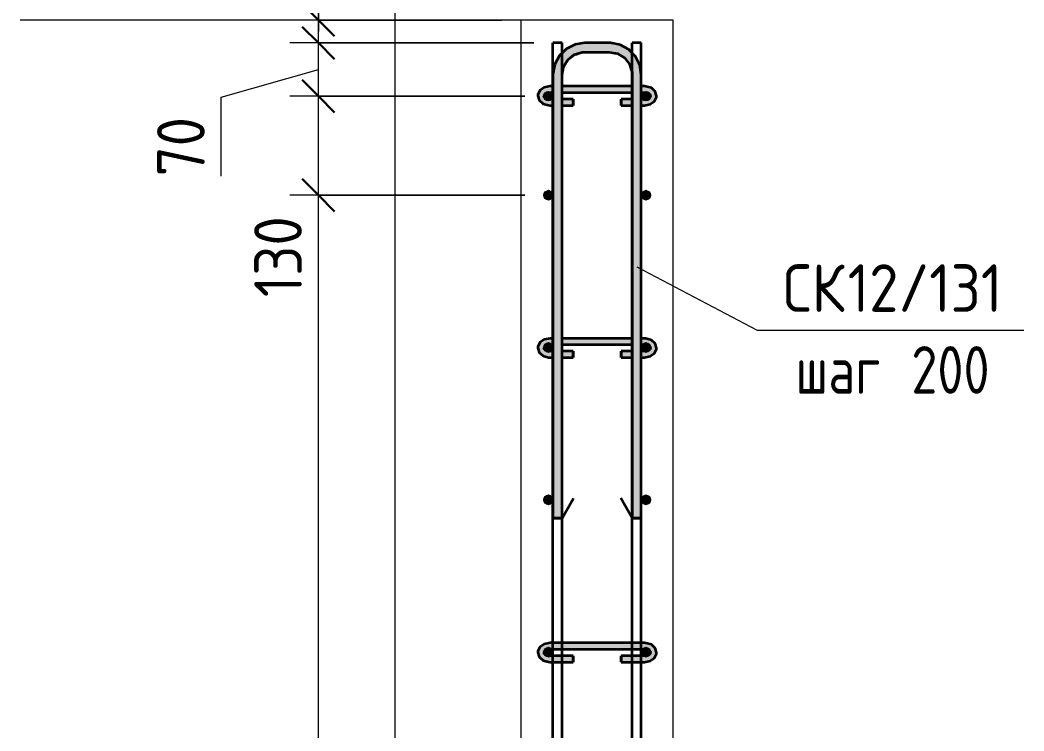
# Model space of a CAD drawing. Header units: millimetres. Extents: x 66339 to 175313, y -6307 to 14735.
# Drawn here: x 163649 to 164967, y -203 to 730 of the extents above; entities that cross this region are included whole.
import ezdxf

# ---------------------------------------------------------------- set-up
doc = ezdxf.new("R2010")
doc.units = ezdxf.units.MM
for name, color, linetype, lineweight in [('AA_Dim', 7, 'Continuous', 9), ('AA_Dim-25', 7, 'Continuous', 9), ('AA_Oformlenie', 7, 'Continuous', 9), ('AA_Vinoska', 7, 'Continuous', 9), ('AA_Visotnaya otmetka', 7, 'Continuous', 9), ('AF_Stena_Опалубка', 253, 'Continuous', 18), ('KR_Armatura', 7, 'Continuous', 20), ('KR_Armatura_Tonkie', 7, 'Continuous', 20)]:
    doc.layers.add(name, color=color, linetype=linetype, lineweight=lineweight)
doc.styles.add('ISOCPEUR_11', font='isocpeur.ttf', dxfattribs={"width": 0.9, "height": 62.5})
doc.styles.add('ISOCPEUR_12', font='isocpeur.ttf', dxfattribs={"width": 0.8, "height": 62.5})
doc.dimstyles.new('00_Точн_3_знака__прозр__4', dxfattribs={"dimscale": 304.8, "dimtxt": 62.248823, "dimasz": 0.139436, "dimexe": 0.123031, "dimexo": 0.082021, "dimgap": 0.008202, "dimtad": 1, "dimdec": 3, "dimrnd": 0.001, "dimdsep": 46, "dimtxsty": 'ISOCPEUR_11', "dimblk1": 'OBLIQUE', "dimblk2": 'OBLIQUE', "dimsah": 1, "dimcen": 0.09, "dimdle": 0.123031, "dimazin": 0, "dimtfac": 1, "dimtdec": 4, "dimtix": 1, "dimtmove": 1, "dimatfit": 3, "dimfxl": 1, "dimtvp": 1, "dimtolj": 1, "dimtzin": 0, "dimlwd": 18, "dimlwe": 18, "dimarcsym": 2})
doc.dimstyles.new('00_Точн_3_знака__прозр__5', dxfattribs={"dimscale": 304.8, "dimtxt": 62.248823, "dimasz": 0.139436, "dimexe": 0.123031, "dimexo": 0.082021, "dimgap": 0.008202, "dimtad": 1, "dimdec": 3, "dimrnd": 0.001, "dimdsep": 46, "dimtxsty": 'ISOCPEUR_11', "dimblk1": 'OBLIQUE', "dimblk2": 'OBLIQUE', "dimsah": 1, "dimcen": 0.09, "dimdle": 0.123031, "dimazin": 0, "dimtfac": 1, "dimtdec": 4, "dimtix": 1, "dimtmove": 0, "dimatfit": 3, "dimfxl": 1, "dimtvp": 1, "dimtolj": 1, "dimtzin": 0, "dimlwd": 18, "dimlwe": 18, "dimarcsym": 2})

# ---------------------------------------------------------------- blocks, each defined once
blk = doc.blocks.new('350_Стержень П торец СК-СГ _НесАрм_РабПлоск_ - 350_Стержень П торец СК-СГ _НесАрм_РабПлоск_-V3-1-1 Армирование')
at = {"layer": 'KR_Armatura_Tonkie', "lineweight": 35}
for p, q in [((-73339.1, 700), (-73371.1, 700)), ((-73383.5, 685), (-73376, 687.3)), ((-73371.1, 688), (-73339.1, 688)), ((-73339.1, 688), (-73329.5, 686.3)), ((-73327, 685.2), (-73320.5, 681.3)), ((-73398.3, 670), (-73394.3, 676.5)), ((-73392.9, 678.4), (-73385.4, 684.3)), ((-73318.7, 679.9), (-73312.8, 672.3)), ((-73401.1, 658), (-73399.3, 667.5)), ((-73312, 670.5), (-73309.8, 663.2)), ((-73413.1, 658), (-73413.1, 643)), ((-73401.1, 642.9), (-73401.1, 658)), ((-73309.1, 658), (-73309.1, 643)), ((-73297.1, 643), (-73297.1, 658)), ((-73413.1, 635), (-73413.1, 626)), ((-73401.1, 626), (-73401.1, 635)), ((-73309.1, 635), (-73309.1, 626)), ((-73297.1, 626), (-73297.1, 635)), ((-73413.1, 618), (-73413.1, 312)), ((-73401.1, 312), (-73401.1, 618)), ((-73309.1, 618), (-73309.1, 312)), ((-73297.1, 312), (-73297.1, 618)), ((-73413.1, 304), (-73413.1, 295)), ((-73401.1, 295), (-73401.1, 304)), ((-73309.1, 304), (-73309.1, 295)), ((-73297.1, 295), (-73297.1, 304)), ((-73413.1, 287), (-73413.1, 76.1)), ((-73401.1, 76.1), (-73401.1, 287)), ((-73309.1, 287), (-73309.1, 76.1)), ((-73297.1, 76.1), (-73297.1, 287)), ((-73401.3, 76.1), (-73412.9, 76.1)), ((-73297.3, 76.1), (-73308.9, 76.1))]:
    blk.add_line(p, q, dxfattribs=at)
at = {"layer": 'KR_Armatura_Tonkie', "lineweight": 35, "flags": 128}
for points in [[(-73334.7, 699.4), (-73337.5, 700), (-73339.1, 700)], [(-73393.7, 693.1), (-73395.3, 692.3), (-73397.3, 690.3)], [(-73382.9, 698.2), (-73383.7, 698), (-73386.5, 696.7)], [(-73322.3, 696.1), (-73324.9, 697.5), (-73326.4, 697.8)], [(-73312, 689.7), (-73313.6, 691.4), (-73315.6, 692.5)], [(-73409.2, 674.7), (-73410.6, 672.1), (-73410.9, 670.6)], [(-73402.8, 685.1), (-73404.5, 683.4), (-73405.6, 681.4)], [(-73304, 680.7), (-73304.7, 682.2), (-73306.7, 684.3)], [(-73298.9, 669.8), (-73299, 670.7), (-73300.4, 673.4)], [(-73412.5, 662.4), (-73413, 659.5), (-73413.1, 658)]]:
    blk.add_lwpolyline(points, dxfattribs=at)
blk = doc.blocks.new('350_Стержень П торец СК-СГ _НесАрм_РабПлоск_ - 350_Стержень П торец СК-СГ _НесАрм_РабПлоск_-V5-1-1 Армирование')
at = {"layer": 'KR_Armatura_Tonkie', "lineweight": 35}
for points in [[(-73407.1, 658), (-73401.1, 658), (-73399.8, 666.3), (-73397, 673), (-73392.3, 679.2), (-73385.9, 684), (-73378.8, 687), (-73371.1, 688.2), (-73371.1, 700), (-73381.9, 698.6), (-73392.1, 694.4), (-73401.1, 687.2), (-73407.6, 678.5), (-73411.6, 668.9), (-73412.9, 658), (-73408.6, 658)], [(-73371.1, 688), (-73339.1, 688.2), (-73339.1, 700), (-73371.1, 699.8), (-73371.1, 688.1)], [(-73308.9, 658), (-73297.1, 658), (-73298.5, 668.9), (-73302.7, 679), (-73309.4, 687.7), (-73318.1, 694.4), (-73328.9, 698.7), (-73339.1, 699.8), (-73339.1, 688), (-73330.8, 686.8), (-73324.1, 684), (-73317.8, 679.2), (-73313.1, 673), (-73310.1, 665.8), (-73309.1, 658)], [(-73407.1, 76.1), (-73401.1, 76.1), (-73401.3, 658), (-73413.1, 658), (-73412.9, 76.1), (-73408.6, 76.1)], [(-73303.1, 76.1), (-73297.1, 76.1), (-73297.3, 658), (-73309.1, 658), (-73308.9, 76.1), (-73304.6, 76.1)]]:
    blk.add_hatch(color=256, dxfattribs=at).paths.add_polyline_path(points)
for p, q in [((-73339.1, 700), (-73371.1, 700)), ((-73371.1, 688), (-73339.1, 688)), ((-73413.1, 658), (-73413.1, 76.1)), ((-73401.1, 76.1), (-73401.1, 658)), ((-73309.1, 658), (-73309.1, 76.1)), ((-73297.1, 76.1), (-73297.1, 658)), ((-73401.1, 76.1), (-73386.1, 102.1)), ((-73309.1, 76.1), (-73324.1, 102.1)), ((-73401.1, 76.1), (-73413.1, 76.1)), ((-73412.9, 76.1), (-73401.3, 76.1)), ((-73297.1, 76.1), (-73309.1, 76.1)), ((-73308.9, 76.1), (-73297.3, 76.1))]:
    blk.add_line(p, q, dxfattribs=at)
at = {"layer": 'KR_Armatura_Tonkie', "lineweight": 35, "flags": 128}
for points in [[(-73371.1, 700), (-73383.7, 698), (-73395.3, 692.3), (-73401.1, 686.7)], [(-73309.1, 686.7), (-73313.6, 691.4), (-73324.9, 697.5), (-73337.5, 700), (-73339.1, 700)], [(-73401.1, 686.7), (-73404.5, 683.4), (-73410.6, 672.1), (-73413, 659.5), (-73413.1, 658)], [(-73401.1, 658), (-73399.1, 668.7), (-73393.5, 677.9), (-73385, 684.6), (-73374.6, 687.8), (-73371.1, 688)], [(-73339.1, 688), (-73328.4, 686), (-73319.1, 680.4), (-73312.5, 671.9), (-73309.3, 661.5), (-73309.1, 658)], [(-73297.1, 658), (-73299, 670.7), (-73304.7, 682.2), (-73309.1, 686.7)]]:
    blk.add_lwpolyline(points, dxfattribs=at)
blk = doc.blocks.new('261_Шпилька массив _НесАрм_РабПлоск_ - 8 А240-4097123-1-1 Армирование')
at = {"layer": 'KR_Armatura_Tonkie', "lineweight": 35}
for points in [[(-73416.9, 619.2), (-73416.9, 626), (-73423.1, 627.4), (-73424.4, 629.2), (-73424.9, 630.5), (-73423.4, 633.6), (-73420.9, 635.4), (-73416.9, 636.1), (-73416.9, 643), (-73423, 642), (-73425.8, 640.6), (-73429.4, 637.6), (-73431.7, 634.8), (-73432.9, 630.5), (-73431.7, 626.2), (-73428.2, 622.5), (-73422.8, 620), (-73420.8, 619.7)], [(-73293.1, 619.2), (-73286.9, 620), (-73281.7, 622.5), (-73278.3, 626.2), (-73277.1, 630.5), (-73278.3, 634.8), (-73280.7, 638.4), (-73285.5, 641.5), (-73293.1, 642.8), (-73293.1, 636.1), (-73289.1, 635.4), (-73286.1, 633.3), (-73285.1, 630.3), (-73285.7, 628.9), (-73287.6, 627.3), (-73293.1, 625.9), (-73293.1, 620)], [(-73416.9, 288.2), (-73416.9, 295), (-73423.1, 296.5), (-73424.4, 298.2), (-73424.9, 299.5), (-73423.8, 302.3), (-73420.9, 304.4), (-73416.9, 305.2), (-73416.9, 312), (-73423, 311), (-73425.8, 309.7), (-73429.4, 306.6), (-73431.7, 303.8), (-73432.9, 299.5), (-73431.7, 295.2), (-73428.2, 291.5), (-73422.8, 289), (-73420.8, 288.7)], [(-73293.1, 288.2), (-73286.9, 289.1), (-73281.7, 291.5), (-73278.3, 295.2), (-73277.1, 299.5), (-73278.3, 303.8), (-73280.7, 307.4), (-73285.5, 310.5), (-73293.1, 311.9), (-73293.1, 305.2), (-73289.1, 304.4), (-73286.1, 302.3), (-73285.1, 299.3), (-73285.7, 297.9), (-73287.6, 296.3), (-73293.1, 294.9), (-73293.1, 289)], [(-73416.9, -111.8), (-73416.9, -105), (-73423.1, -103.5), (-73424.4, -101.8), (-73424.9, -100.5), (-73423.8, -97.7), (-73420.9, -95.6), (-73416.9, -94.8), (-73416.9, -88), (-73423, -89), (-73425.9, -90.5), (-73429.4, -93.4), (-73431.7, -96.2), (-73432.9, -100.5), (-73431.3, -105.3), (-73428.2, -108.5), (-73422.8, -111), (-73420.8, -111.3)], [(-73309.1, -94.8), (-73293.1, -94.8), (-73293.1, -88), (-73416.9, -88.1), (-73416.9, -94.8), (-73328.9, -94.8)], [(-73293.1, -111.8), (-73286.9, -110.9), (-73281.7, -108.5), (-73278.3, -104.8), (-73277.1, -100.5), (-73278.3, -96.2), (-73280.7, -92.6), (-73285.5, -89.5), (-73293.1, -88.1), (-73293.1, -94.8), (-73289.1, -95.6), (-73286.1, -97.7), (-73285.1, -100.7), (-73285.7, -102.1), (-73287.6, -103.7), (-73293.1, -105.3), (-73293.1, -111)], [(-73297.1, -96), (-73293.1, -95.9), (-73293.1, -94.8), (-73416.9, -94.8), (-73416.9, -96), (-73300.4, -96)], [(-73386.6, -111.8), (-73386.6, -105), (-73416.9, -105.3), (-73416.9, -111.8), (-73401.1, -111.8)], [(-73293.1, -111.8), (-73293.1, -105), (-73323.4, -105.1), (-73323.4, -111.8), (-73297.1, -111.8)], [(-73401.1, -113), (-73386.6, -112.8), (-73386.6, -111.8), (-73416.9, -111.8), (-73416.9, -113), (-73413.1, -113)], [(-73297.1, -113), (-73293.1, -112.8), (-73293.1, -111.8), (-73323.4, -111.8), (-73323.4, -113), (-73300.4, -113)]]:
    blk.add_hatch(color=256, dxfattribs=at).paths.add_polyline_path(points)
h = blk.add_hatch(color=256, dxfattribs=at)
h.paths.add_polyline_path([(-73416.9, 618), (-73416.9, 619.2), (-73423, 620), (-73428.2, 622.5), (-73428.9, 622.8), (-73424.4, 619.6), (-73422.2, 618.8), (-73420.3, 618.5)])
h.paths.add_polyline_path([(-73424.3, 631.9), (-73422.8, 633.6), (-73416.9, 635.1), (-73416.9, 636.1), (-73420.9, 635.4), (-73423.8, 633.3), (-73424.1, 632.7)])
h = blk.add_hatch(color=256, dxfattribs=at)
h.paths.add_polyline_path([(-73401.1, 636.1), (-73309.1, 636.2), (-73309.1, 643), (-73401.1, 642.8), (-73401.1, 636.9)])
h.paths.add_polyline_path([(-73416.9, 636.1), (-73413.1, 636.1), (-73413.1, 643), (-73416.9, 642.8), (-73416.9, 637)])
h.paths.add_polyline_path([(-73297.1, 636.1), (-73293.1, 636.1), (-73293.1, 643), (-73297.1, 642.8), (-73297.1, 636.2)])
h = blk.add_hatch(color=256, dxfattribs=at)
h.paths.add_polyline_path([(-73385.9, 635), (-73309.1, 635.2), (-73309.1, 636.1), (-73401.1, 636.1), (-73401.1, 635)])
h.paths.add_polyline_path([(-73293.1, 635), (-73293.1, 636.1), (-73297.1, 636.1), (-73297.1, 635)])
h.paths.add_polyline_path([(-73416.9, 635), (-73413.1, 635.1), (-73413.1, 636.1), (-73416.9, 636.1), (-73416.9, 635.1)])
h = blk.add_hatch(color=256, dxfattribs=at)
h.paths.add_polyline_path([(-73293.1, 618), (-73285.5, 619.5), (-73280.7, 622.6), (-73278.3, 626.2), (-73281.7, 622.5), (-73286.9, 620), (-73293.1, 619.2), (-73293.1, 618.1)])
h.paths.add_polyline_path([(-73285.8, 632.4), (-73286.1, 633.3), (-73289.7, 635.5), (-73293.1, 636.1), (-73293.1, 635), (-73292.4, 634.9), (-73286, 632.5)])
h = blk.add_hatch(color=256, dxfattribs=at)
h.paths.add_polyline_path([(-73386.6, 619.2), (-73386.6, 626), (-73401.1, 625.9), (-73401.1, 619.2)])
h.paths.add_polyline_path([(-73416.9, 619.2), (-73413.1, 619.3), (-73413.1, 626), (-73416.9, 625.9), (-73416.9, 620)])
h = blk.add_hatch(color=256, dxfattribs=at)
h.paths.add_polyline_path([(-73293.1, 619.2), (-73293.1, 626), (-73297.1, 625.8), (-73297.1, 619.2)])
h.paths.add_polyline_path([(-73309.1, 619.2), (-73309.1, 626), (-73323.4, 625.9), (-73323.4, 619.2)])
h = blk.add_hatch(color=256, dxfattribs=at)
h.paths.add_polyline_path([(-73414.4, 618), (-73413.1, 618.2), (-73413.1, 619.2), (-73416.9, 619.2), (-73416.9, 618)])
h.paths.add_polyline_path([(-73401.1, 618), (-73386.6, 618.1), (-73386.6, 619.2), (-73401.1, 619.2), (-73401.1, 618.1)])
h = blk.add_hatch(color=256, dxfattribs=at)
h.paths.add_polyline_path([(-73297.1, 618), (-73293.1, 618.1), (-73293.1, 619.2), (-73297.1, 619.1), (-73297.1, 618.1)])
h.paths.add_polyline_path([(-73309.1, 618), (-73309.1, 619.2), (-73323.4, 619.2), (-73323.4, 618)])
h = blk.add_hatch(color=256, dxfattribs=at)
h.paths.add_polyline_path([(-73416.9, 287), (-73416.9, 288.2), (-73423, 289.1), (-73428.2, 291.5), (-73428.9, 291.9), (-73424.4, 288.7), (-73423, 288), (-73420.3, 287.6)])
h.paths.add_polyline_path([(-73424.3, 301), (-73423.1, 302.6), (-73416.9, 304.1), (-73416.9, 305.2), (-73420.9, 304.4), (-73423.8, 302.3), (-73424.1, 301.7)])
h = blk.add_hatch(color=256, dxfattribs=at)
h.paths.add_polyline_path([(-73309.1, 305.2), (-73309.1, 312), (-73401.1, 311.8), (-73401.1, 305.2), (-73328.9, 305.2)])
h.paths.add_polyline_path([(-73297.1, 305.2), (-73293.1, 305.2), (-73293.1, 312), (-73297.1, 311.9), (-73297.1, 305.2)])
h.paths.add_polyline_path([(-73416.9, 305.2), (-73413.1, 305.2), (-73413.1, 312), (-73416.9, 311.9), (-73416.9, 306)])
h = blk.add_hatch(color=256, dxfattribs=at)
h.paths.add_polyline_path([(-73385.9, 304), (-73309.1, 304.2), (-73309.1, 305.2), (-73401.1, 305.1), (-73401.1, 304)])
h.paths.add_polyline_path([(-73293.1, 304), (-73293.1, 305.2), (-73297.1, 305.2), (-73297.1, 304)])
h.paths.add_polyline_path([(-73416.9, 304), (-73413.1, 304.1), (-73413.1, 305.2), (-73416.9, 305.2), (-73416.9, 304.1)])
h = blk.add_hatch(color=256, dxfattribs=at)
h.paths.add_polyline_path([(-73293.1, 287), (-73285.5, 288.5), (-73280.7, 291.6), (-73278.3, 295.2), (-73281.7, 291.5), (-73287.2, 289), (-73293.1, 288.2), (-73293.1, 287.2)])
h.paths.add_polyline_path([(-73285.8, 301.4), (-73286.1, 302.3), (-73289.7, 304.5), (-73293.1, 305.2), (-73293.1, 304), (-73292.4, 303.9), (-73286.1, 301.5)])
h = blk.add_hatch(color=256, dxfattribs=at)
h.paths.add_polyline_path([(-73386.6, 288.2), (-73386.6, 295), (-73401.1, 294.9), (-73401.1, 288.2)])
h.paths.add_polyline_path([(-73416.9, 288.2), (-73413.1, 288.3), (-73413.1, 295), (-73416.9, 294.9), (-73416.9, 289)])
h = blk.add_hatch(color=256, dxfattribs=at)
h.paths.add_polyline_path([(-73309.1, 288.2), (-73309.1, 295), (-73323.4, 294.9), (-73323.4, 288.2)])
h.paths.add_polyline_path([(-73293.1, 288.2), (-73293.1, 295), (-73297.1, 294.8), (-73297.1, 288.2)])
h = blk.add_hatch(color=256, dxfattribs=at)
h.paths.add_polyline_path([(-73414.4, 287), (-73413.1, 287.2), (-73413.1, 288.2), (-73416.9, 288.2), (-73416.9, 287)])
h.paths.add_polyline_path([(-73386.6, 287), (-73386.6, 288.2), (-73401.1, 288.2), (-73401.1, 287)])
h = blk.add_hatch(color=256, dxfattribs=at)
h.paths.add_polyline_path([(-73323.4, 287), (-73309.1, 287.2), (-73309.1, 288.2), (-73323.4, 288.2), (-73323.4, 287.2)])
h.paths.add_polyline_path([(-73293.1, 287), (-73293.1, 288.2), (-73297.1, 288.1), (-73297.1, 287)])
h = blk.add_hatch(color=256, dxfattribs=at)
h.paths.add_polyline_path([(-73416.9, -113), (-73416.9, -111.8), (-73423, -110.9), (-73428.2, -108.5), (-73428.9, -108.1), (-73424.4, -111.3), (-73423, -112), (-73420.3, -112.4)])
h.paths.add_polyline_path([(-73424.3, -99), (-73423.1, -97.4), (-73416.9, -95.9), (-73416.9, -94.8), (-73420.9, -95.6), (-73423.8, -97.7), (-73424.1, -98.3)])
h = blk.add_hatch(color=256, dxfattribs=at)
h.paths.add_polyline_path([(-73293.1, -113), (-73285.5, -111.5), (-73280.7, -108.4), (-73278.7, -105.3), (-73281.7, -108.5), (-73287.2, -111), (-73293.1, -111.8), (-73293.1, -112.8)])
h.paths.add_polyline_path([(-73285.8, -98.6), (-73286.1, -97.7), (-73289.7, -95.5), (-73293.1, -94.8), (-73293.1, -96), (-73292.4, -96.1), (-73286.1, -98.5)])
for p, q in [((-73413.1, 643), (-73416.9, 643)), ((-73416.9, 635), (-73413.1, 635)), ((-73309.1, 643), (-73401.1, 643)), ((-73401.1, 635), (-73309.1, 635)), ((-73293.1, 643), (-73297.1, 643)), ((-73297.1, 635), (-73293.1, 635)), ((-73413.1, 626), (-73416.9, 626)), ((-73386.6, 626), (-73401.1, 626)), ((-73386.6, 626), (-73386.6, 619.2)), ((-73386.6, 624.8), (-73386.6, 625.9)), ((-73386.6, 618.1), (-73386.6, 624.8)), ((-73309.1, 626), (-73323.4, 626)), ((-73323.4, 619.2), (-73323.4, 626)), ((-73323.4, 625.9), (-73323.4, 624.8)), ((-73323.4, 624.8), (-73323.4, 618.1)), ((-73293.1, 626), (-73297.1, 626)), ((-73416.9, 618), (-73413.1, 618)), ((-73401.1, 618), (-73386.6, 618)), ((-73386.6, 619.2), (-73386.6, 618)), ((-73323.4, 618), (-73323.4, 619.2)), ((-73323.4, 618), (-73309.1, 618)), ((-73297.1, 618), (-73293.1, 618)), ((-73413.1, 312), (-73416.9, 312)), ((-73416.9, 304), (-73413.1, 304)), ((-73309.1, 312), (-73401.1, 312)), ((-73401.1, 304), (-73309.1, 304)), ((-73293.1, 312), (-73297.1, 312)), ((-73297.1, 304), (-73293.1, 304)), ((-73413.1, 295), (-73416.9, 295)), ((-73386.6, 295), (-73401.1, 295)), ((-73386.6, 295), (-73386.6, 288.2)), ((-73386.6, 293.8), (-73386.6, 294.9)), ((-73386.6, 287.2), (-73386.6, 293.7)), ((-73309.1, 295), (-73323.4, 295)), ((-73323.4, 288.2), (-73323.4, 295)), ((-73323.4, 294.9), (-73323.4, 293.8)), ((-73323.4, 293.7), (-73323.4, 287.2)), ((-73293.1, 295), (-73297.1, 295)), ((-73416.9, 287), (-73413.1, 287)), ((-73401.1, 287), (-73386.6, 287)), ((-73386.6, 288.2), (-73386.6, 287)), ((-73323.4, 287), (-73323.4, 288.2)), ((-73323.4, 287), (-73309.1, 287)), ((-73297.1, 287), (-73293.1, 287)), ((-73413.1, -88), (-73416.9, -88)), ((-73401.1, -88), (-73413.1, -88)), ((-73309.1, -88), (-73401.1, -88)), ((-73297.1, -88), (-73309.1, -88)), ((-73293.1, -88), (-73297.1, -88)), ((-73416.9, -96), (-73413.1, -96)), ((-73413.1, -105), (-73416.9, -105)), ((-73413.1, -96), (-73401.1, -96)), ((-73401.1, -105), (-73413.1, -105)), ((-73401.1, -96), (-73309.1, -96)), ((-73386.6, -105), (-73401.1, -105)), ((-73386.6, -105), (-73386.6, -111.8)), ((-73386.6, -106.2), (-73386.6, -105.1)), ((-73309.1, -105), (-73323.4, -105)), ((-73323.4, -111.8), (-73323.4, -105)), ((-73323.4, -105.1), (-73323.4, -106.2)), ((-73309.1, -96), (-73297.1, -96)), ((-73297.1, -105), (-73309.1, -105)), ((-73297.1, -96), (-73293.1, -96)), ((-73293.1, -105), (-73297.1, -105)), ((-73416.9, -113), (-73413.1, -113)), ((-73413.1, -113), (-73401.1, -113)), ((-73401.1, -113), (-73386.6, -113)), ((-73386.6, -112.8), (-73386.6, -106.2)), ((-73386.6, -111.8), (-73386.6, -113)), ((-73323.4, -106.2), (-73323.4, -112.8)), ((-73323.4, -113), (-73323.4, -111.8)), ((-73323.4, -113), (-73309.1, -113)), ((-73309.1, -113), (-73297.1, -113)), ((-73297.1, -113), (-73293.1, -113))]:
    blk.add_line(p, q, dxfattribs=at)
at = {"layer": 'KR_Armatura_Tonkie', "lineweight": 35, "flags": 128}
for points in [[(-73416.9, 643), (-73424.5, 641.5), (-73430.1, 637.6), (-73432.8, 632), (-73432.9, 630.5)], [(-73424.9, 630.5), (-73423.9, 632.5), (-73420.2, 634.5), (-73416.9, 635)], [(-73277.1, 630.5), (-73278.9, 636.4), (-73283.9, 640.8), (-73291.2, 642.9), (-73293.1, 643)], [(-73293.1, 635), (-73288, 633.9), (-73285.4, 631.6), (-73285.1, 630.5)], [(-73432.9, 630.5), (-73431, 624.6), (-73426, 620.2), (-73418.8, 618.1), (-73416.9, 618)], [(-73416.9, 626), (-73421.9, 627.1), (-73424.6, 629.3), (-73424.9, 630.5)], [(-73293.1, 618), (-73285.5, 619.5), (-73279.9, 623.4), (-73277.2, 628.9), (-73277.1, 630.5)], [(-73285.1, 630.5), (-73286, 628.5), (-73289.8, 626.4), (-73293.1, 626)], [(-73416.9, 312), (-73424.5, 310.5), (-73430.1, 306.6), (-73432.8, 301.1), (-73432.9, 299.5)], [(-73424.9, 299.5), (-73423.9, 301.5), (-73420.2, 303.6), (-73416.9, 304)], [(-73277.1, 299.5), (-73278.9, 305.4), (-73283.9, 309.8), (-73291.2, 311.9), (-73293.1, 312)], [(-73293.1, 304), (-73288, 302.9), (-73285.4, 300.7), (-73285.1, 299.5)], [(-73432.9, 299.5), (-73431, 293.6), (-73426, 289.2), (-73418.8, 287.1), (-73416.9, 287)], [(-73416.9, 295), (-73421.9, 296.1), (-73424.6, 298.3), (-73424.9, 299.5)], [(-73293.1, 287), (-73285.5, 288.5), (-73279.9, 292.4), (-73277.2, 297.9), (-73277.1, 299.5)], [(-73285.1, 299.5), (-73286, 297.5), (-73289.8, 295.5), (-73293.1, 295)], [(-73416.9, -88), (-73424.5, -89.5), (-73430.1, -93.4), (-73432.8, -98.9), (-73432.9, -100.5)], [(-73277.1, -100.5), (-73278.9, -94.6), (-73283.9, -90.2), (-73291.2, -88.1), (-73293.1, -88)], [(-73432.9, -100.5), (-73431, -106.4), (-73426, -110.8), (-73418.8, -112.9), (-73416.9, -113)], [(-73424.9, -100.5), (-73423.9, -98.5), (-73420.2, -96.4), (-73416.9, -96)], [(-73416.9, -105), (-73421.9, -103.9), (-73424.6, -101.7), (-73424.9, -100.5)], [(-73293.1, -96), (-73288, -97.1), (-73285.4, -99.3), (-73285.1, -100.5)], [(-73293.1, -113), (-73285.5, -111.5), (-73279.9, -107.6), (-73277.2, -102.1), (-73277.1, -100.5)], [(-73285.1, -100.5), (-73286, -102.5), (-73289.8, -104.5), (-73293.1, -105)]]:
    blk.add_lwpolyline(points, dxfattribs=at)
blk = doc.blocks.new('011_Прямоугольник обрыва _ЭлУзла_ - 011_Прямоугольник обрыва _ЭлУзла_-4122385-1-1 Армирование')
at = {"layer": 'AA_Oformlenie'}
blk.add_line((-73620.1, -1542.4), (-73620.1, 2049), dxfattribs=at)
blk = doc.blocks.new('DIMBLOCK66-1-1 Армирование')
at = {"layer": 'AA_Dim-25', "lineweight": 30}
for p, q in [((164040.8, 500), (164019.6, 521.3)), ((164040.8, 500), (164062.1, 478.8)), ((164040.8, -2900), (164019.6, -2878.8)), ((164040.8, -2900), (164062.1, -2921.2))]:
    blk.add_line(p, q, dxfattribs=at)
at = {"layer": 'AA_Dim-25', "lineweight": 18}
for p, q in [((164311.6, 500), (164003.3, 500)), ((164040.8, -2900), (164040.8, 500)), ((164040.8, 500), (164311.6, 500)), ((164439.6, -2900), (164003.3, -2900)), ((164040.8, -2900), (164439.6, -2900))]:
    blk.add_line(p, q, dxfattribs=at)
at = {"layer": 'AA_Dim-25', "color": 0, "lineweight": 18, "insert": (163956.6, -1414.9), "char_height": 62.5, "width": 515.708, "attachment_point": 1, "rotation": 90, "line_spacing_factor": 1.149209, "style": 'ISOCPEUR_11'}
blk.add_mtext('200х17=3400', dxfattribs=at)
blk = doc.blocks.new('_Oblique')
at = {"color": 0, "linetype": 'ByBlock', "lineweight": -2}
blk.add_line((-0.5, -0.5), (0.5, 0.5), dxfattribs=at)
blk = doc.blocks.new('DIMBLOCK67-1-1 Армирование')
at = {"layer": 'AA_Dim-25', "lineweight": 30}
for p, q in [((164040.8, 630), (164019.6, 651.3)), ((164040.8, 630), (164062.1, 608.8)), ((164040.8, 500), (164019.6, 521.3)), ((164040.8, 500), (164062.1, 478.8))]:
    blk.add_line(p, q, dxfattribs=at)
at = {"layer": 'AA_Dim-25', "lineweight": 18}
for p, q in [((164311.6, 630), (164003.3, 630)), ((164040.8, 500), (164040.8, 630)), ((164040.8, 630), (164311.6, 630)), ((164040.8, 498.8), (164040.8, 565)), ((164311.6, 500), (164003.3, 500)), ((164040.8, 500), (164311.6, 500)), ((164040.8, 366.1), (164040.8, 498.8))]:
    blk.add_line(p, q, dxfattribs=at)
at = {"layer": 'AA_Dim-25', "color": 0, "lineweight": 18, "insert": (163956.6, 366.1), "char_height": 62.5, "width": 129.286, "attachment_point": 1, "rotation": 90, "line_spacing_factor": 1.149209, "style": 'ISOCPEUR_11'}
blk.add_mtext('130', dxfattribs=at)
blk = doc.blocks.new('DIMBLOCK68-1-1 Армирование')
at = {"layer": 'AA_Dim-25', "lineweight": 30}
for p, q in [((164040.8, 700), (164019.6, 721.3)), ((164040.8, 700), (164062.1, 678.8)), ((164040.8, 630), (164019.6, 651.3)), ((164040.8, 630), (164062.1, 608.8))]:
    blk.add_line(p, q, dxfattribs=at)
at = {"layer": 'AA_Dim-25', "lineweight": 18}
for p, q in [((164323.6, 700), (164003.3, 700)), ((164040.8, 630), (164040.8, 700)), ((164040.8, 700), (164323.6, 700)), ((163913.3, 628.8), (164040.8, 665)), ((163913.3, 524.8), (163913.3, 628.8)), ((164311.6, 630), (164003.3, 630)), ((164040.8, 630), (164311.6, 630))]:
    blk.add_line(p, q, dxfattribs=at)
at = {"layer": 'AA_Dim-25', "color": 0, "lineweight": 18, "insert": (163829.1, 524.8), "char_height": 62.5, "width": 94.81, "attachment_point": 1, "rotation": 90, "line_spacing_factor": 1.149209, "style": 'ISOCPEUR_11'}
blk.add_mtext('70', dxfattribs=at)
blk = doc.blocks.new('DIMBLOCK69-1-1 Армирование')
at = {"layer": 'AA_Dim-25', "lineweight": 18}
for p, q in [((164040.8, 943.3), (164040.8, 735.1)), ((164040.8, 700), (164040.8, 767.5)), ((164281.6, 730), (164003.3, 730)), ((164040.8, 735.1), (164040.8, 715)), ((164040.8, 730), (164281.6, 730)), ((164323.6, 700), (164003.3, 700)), ((164040.8, 700), (164323.6, 700))]:
    blk.add_line(p, q, dxfattribs=at)
at = {"layer": 'AA_Dim-25', "lineweight": 30}
for p, q in [((164040.8, 730), (164019.6, 751.3)), ((164040.8, 730), (164062.1, 708.8)), ((164040.8, 700), (164019.6, 721.3)), ((164040.8, 700), (164062.1, 678.8))]:
    blk.add_line(p, q, dxfattribs=at)
at = {"layer": 'AA_Dim-25', "color": 0, "lineweight": 18, "insert": (163956.6, 760.1), "char_height": 62.5, "width": 219.786, "attachment_point": 1, "rotation": 90, "line_spacing_factor": 1.149209, "style": 'ISOCPEUR_11'}
blk.add_mtext('з.с.30', dxfattribs=at)
blk = doc.blocks.new('042_М_Арматуры - Диам длина поз _ Комментарий-3662934-1-1 Армирование')
at = {"layer": 'AA_Vinoska'}
blk.add_line((-72259.7, -2790.4), (-71909.7, -2790.4), dxfattribs=at)

msp = doc.modelspace()

# ---------------------------------------------------------------- hatches: boundary and pattern name
at = {"layer": 'KR_Armatura'}
h = msp.add_hatch(color=256, dxfattribs=at)
edge = h.paths.add_edge_path()
edge.add_arc((164342.6448, 630), 6, 0, 360)
for points in [[(164339.6448, 624.8038), (164345.6448, 624.8038), (164348.6448, 630), (164345.6448, 635.1962), (164339.6448, 635.1962), (164336.6448, 630)], [(164473.6448, 624.8038), (164476.6448, 630), (164473.6448, 635.1962), (164467.6448, 635.1962), (164464.6448, 630), (164467.6448, 624.8038)], [(164342.6448, 494), (164347.8409, 497), (164347.8409, 503), (164342.6448, 506), (164337.4486, 503), (164337.4486, 497)], [(164470.6448, 494), (164475.8409, 497), (164475.8409, 503), (164470.6448, 506), (164465.4486, 503), (164465.4486, 497)], [(164342.6448, 294), (164347.8409, 297), (164347.8409, 303), (164342.6448, 306), (164337.4486, 303), (164337.4486, 297)], [(164470.6448, 294), (164475.8409, 297), (164475.8409, 303), (164470.6448, 306), (164465.4486, 303), (164465.4486, 297)], [(164342.6448, 94), (164347.8409, 97), (164347.8409, 103), (164342.6448, 106), (164337.4486, 103), (164337.4486, 97)], [(164470.6448, 94), (164475.8409, 97), (164475.8409, 103), (164470.6448, 106), (164465.4486, 103), (164465.4486, 97)], [(164342.6448, -106), (164347.8409, -103), (164347.8409, -97), (164342.6448, -94), (164337.4486, -97), (164337.4486, -103), (164341.3825, -105.2712)], [(164470.6448, -106), (164475.8409, -103), (164475.8409, -97), (164470.6448, -94), (164465.4486, -97), (164465.4486, -103), (164469.3825, -105.2712)]]:
    msp.add_hatch(color=256, dxfattribs=at).paths.add_polyline_path(points)
h = msp.add_hatch(color=256, dxfattribs=at)
edge = h.paths.add_edge_path()
edge.add_arc((164470.6448, 630), 6, 0, 360)
h = msp.add_hatch(color=256, dxfattribs=at)
edge = h.paths.add_edge_path()
edge.add_arc((164342.6448, 500), 6, 0, 360)
h = msp.add_hatch(color=256, dxfattribs=at)
edge = h.paths.add_edge_path()
edge.add_arc((164470.6448, 500), 6, 0, 360)
h = msp.add_hatch(color=256, dxfattribs=at)
edge = h.paths.add_edge_path()
edge.add_arc((164342.6448, 300), 6, 0, 360)
h = msp.add_hatch(color=256, dxfattribs=at)
edge = h.paths.add_edge_path()
edge.add_arc((164470.6448, 300), 6, 0, 360)
h = msp.add_hatch(color=256, dxfattribs=at)
edge = h.paths.add_edge_path()
edge.add_arc((164342.6448, 100), 6, 0, 360)
h = msp.add_hatch(color=256, dxfattribs=at)
edge = h.paths.add_edge_path()
edge.add_arc((164470.6448, 100), 6, 0, 360)
h = msp.add_hatch(color=256, dxfattribs=at)
edge = h.paths.add_edge_path()
edge.add_arc((164342.6448, -100), 6, 0, 360)
h = msp.add_hatch(color=256, dxfattribs=at)
edge = h.paths.add_edge_path()
edge.add_arc((164470.6448, -100), 6, 0, 360)

# ---------------------------------------------------------------- linework, layer by layer
at = {"layer": 'AA_Vinoska'}
msp.add_line((164458.8214, 405.8015), (164616.78, 322.9695), dxfattribs=at)
at = {"layer": 'AA_Visotnaya otmetka'}
for q in [(163649.2766, 730), (164395.9451, 730)]:
    msp.add_line((164395.9451, 730), q, dxfattribs=at)
at = {"layer": 'AF_Stena_Опалубка', "lineweight": 20}
for p, q in [((164306.6448, 730), (164306.6448, -2950)), ((164506.6448, 730), (164306.6448, 730)), ((164506.6448, -2942), (164506.6448, 730))]:
    msp.add_line(p, q, dxfattribs=at)
at = {"layer": 'KR_Armatura'}
for p, q in [((164339.6448, 635.1962), (164336.6448, 630)), ((164345.6448, 635.1962), (164339.6448, 635.1962)), ((164348.6448, 630), (164345.6448, 635.1962)), ((164467.6448, 635.1962), (164464.6448, 630)), ((164473.6448, 635.1962), (164467.6448, 635.1962)), ((164476.6448, 630), (164473.6448, 635.1962)), ((164336.6448, 630), (164339.6448, 624.8038)), ((164339.6448, 624.8038), (164345.6448, 624.8038)), ((164345.6448, 624.8038), (164348.6448, 630)), ((164464.6448, 630), (164467.6448, 624.8038)), ((164467.6448, 624.8038), (164473.6448, 624.8038)), ((164473.6448, 624.8038), (164476.6448, 630)), ((164342.6448, 506), (164337.4486, 503)), ((164337.4486, 503), (164337.4486, 497)), ((164347.8409, 503), (164342.6448, 506)), ((164347.8409, 497), (164347.8409, 503)), ((164470.6448, 506), (164465.4486, 503)), ((164465.4486, 503), (164465.4486, 497)), ((164475.8409, 503), (164470.6448, 506)), ((164475.8409, 497), (164475.8409, 503)), ((164337.4486, 497), (164342.6448, 494)), ((164342.6448, 494), (164347.8409, 497)), ((164465.4486, 497), (164470.6448, 494)), ((164470.6448, 494), (164475.8409, 497)), ((164342.6448, 306), (164337.4486, 303)), ((164347.8409, 303), (164342.6448, 306)), ((164470.6448, 306), (164465.4486, 303)), ((164475.8409, 303), (164470.6448, 306)), ((164337.4486, 303), (164337.4486, 297)), ((164337.4486, 297), (164342.6448, 294)), ((164342.6448, 294), (164347.8409, 297)), ((164347.8409, 297), (164347.8409, 303)), ((164465.4486, 303), (164465.4486, 297)), ((164465.4486, 297), (164470.6448, 294)), ((164470.6448, 294), (164475.8409, 297)), ((164475.8409, 297), (164475.8409, 303)), ((164342.6448, 106), (164337.4486, 103)), ((164347.8409, 103), (164342.6448, 106)), ((164470.6448, 106), (164465.4486, 103)), ((164475.8409, 103), (164470.6448, 106)), ((164337.4486, 103), (164337.4486, 97)), ((164337.4486, 97), (164342.6448, 94)), ((164342.6448, 94), (164347.8409, 97)), ((164347.8409, 97), (164347.8409, 103)), ((164465.4486, 103), (164465.4486, 97)), ((164465.4486, 97), (164470.6448, 94)), ((164470.6448, 94), (164475.8409, 97)), ((164475.8409, 97), (164475.8409, 103)), ((164342.6448, -94), (164337.4486, -97)), ((164337.4486, -97), (164337.4486, -103)), ((164337.4486, -103), (164341.3825, -105.2712)), ((164341.3825, -105.2712), (164342.6448, -106)), ((164347.8409, -97), (164342.6448, -94)), ((164342.6448, -106), (164347.8409, -103)), ((164347.8409, -103), (164347.8409, -97)), ((164470.6448, -94), (164465.4486, -97)), ((164465.4486, -97), (164465.4486, -103)), ((164465.4486, -103), (164469.3825, -105.2712)), ((164469.3825, -105.2712), (164470.6448, -106)), ((164475.8409, -97), (164470.6448, -94)), ((164470.6448, -106), (164475.8409, -103)), ((164475.8409, -103), (164475.8409, -97))]:
    msp.add_line(p, q, dxfattribs=at)
for centre in [(164342.6448, 630), (164470.6448, 630), (164342.6448, 500), (164470.6448, 500), (164342.6448, 300), (164470.6448, 300), (164342.6448, 100), (164470.6448, 100), (164342.6448, -100), (164470.6448, -100)]:
    msp.add_circle(centre, 6, dxfattribs=at)
at = {"layer": 'KR_Armatura_Tonkie', "lineweight": 35}
for p, q in [((164360.6448, 700), (164348.6448, 700)), ((164348.6448, -2942), (164348.6448, 700)), ((164360.6448, -2942), (164360.6448, 700)), ((164464.6448, 700), (164452.6448, 700)), ((164452.6448, -2942), (164452.6448, 700)), ((164464.6448, -2942), (164464.6448, 700))]:
    msp.add_line(p, q, dxfattribs=at)

# ---------------------------------------------------------------- block references
at = {"layer": 'AA_Oformlenie'}
msp.add_blockref('011_Прямоугольник обрыва _ЭлУзла_ - 011_Прямоугольник обрыва _ЭлУзла_-4122385-1-1 Армирование', (237761.7064, 0), dxfattribs=at)
at = {"layer": 'AA_Vinoska'}
msp.add_blockref('042_М_Арматуры - Диам длина поз _ Комментарий-3662934-1-1 Армирование', (236876.4667, 3113.3687), dxfattribs=at)
at = {"layer": 'KR_Armatura_Tonkie', "lineweight": 35}
for name in ['350_Стержень П торец СК-СГ _НесАрм_РабПлоск_ - 350_Стержень П торец СК-СГ _НесАрм_РабПлоск_-V3-1-1 Армирование', '350_Стержень П торец СК-СГ _НесАрм_РабПлоск_ - 350_Стержень П торец СК-СГ _НесАрм_РабПлоск_-V5-1-1 Армирование', '261_Шпилька массив _НесАрм_РабПлоск_ - 8 А240-4097123-1-1 Армирование']:
    msp.add_blockref(name, (237761.7064, 0), dxfattribs=at)

# ---------------------------------------------------------------- texts
at = {"layer": 'AA_Vinoska', "char_height": 62.5, "attachment_point": 1}
for s, insert, width, style in [('СК', (164650.6085, 409.3221), 102.816422, 'ISOCPEUR_11'), ('12/131', (164735.4406, 409.3221), 248.923969, 'ISOCPEUR_11'), (' 200', (164787.2065, 301.8457), 166.751, 'ISOCPEUR_12'), ('шаг', (164666.821, 301.8457), 145.907125, 'ISOCPEUR_12')]:
    msp.add_mtext(s, dxfattribs=dict(at, insert=insert, width=width, style=style))

# ---------------------------------------------------------------- dimensions: what is measured, and where the dimension line sits
at = {"layer": 'AA_Dim', "lineweight": 18}
for base, p1, p2, override, picture, middle in [((164040.8015, 730), (164348.6448, 700), (164306.6448, 730), {"dimpost": 'з.с.<>', "dimfxl": 51.613952}, 'DIMBLOCK69-1-1 Армирование', (163998.3147, 870.0232)), ((164040.8015, 700), (164336.6448, 630), (164348.6448, 700), {"dimpost": '<>', "dimfxl": 71.021124}, 'DIMBLOCK68-1-1 Армирование', (163870.8147, 572.2163)), ((164040.8015, 630), (164336.6448, 500), (164336.6448, 630), {"dimpost": '<>', "dimfxl": 130}, 'DIMBLOCK67-1-1 Армирование', (163998.3147, 430.7122))]:
    dim = msp.add_linear_dim(base=base, p1=p1, p2=p2, angle=90, dimstyle='00_Точн_3_знака__прозр__4', override=override, dxfattribs=at)
    dim.commit()
    dim.dimension.update_dxf_attribs({"geometry": picture, "text_midpoint": middle, "dimtype": 160, "text_rotation": 90})
dim = msp.add_linear_dim(base=(164040.8015, 500), p1=(164464.6448, -2900), p2=(164336.6448, 500), angle=90, dimstyle='00_Точн_3_знака__прозр__5', override={"dimpost": '200х17=<>', "dimfxl": 3402.408559}, dxfattribs=at)
dim.commit()
dim.dimension.update_dxf_attribs({"geometry": 'DIMBLOCK66-1-1 Армирование', "text_midpoint": (164007.0515, -1200)})

doc.saveas('drawing.dxf')
